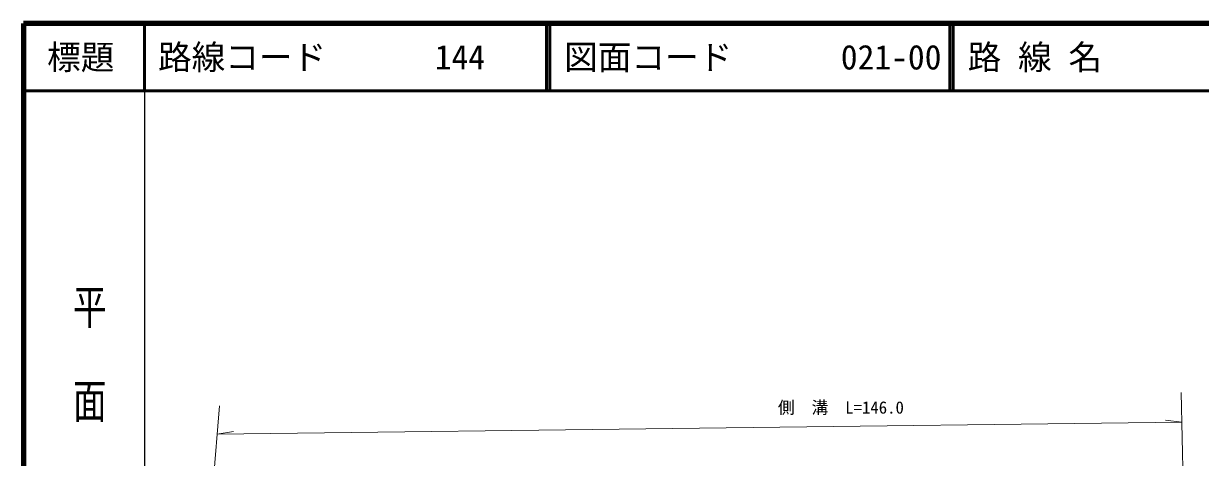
# Model space of a CAD drawing. Units: millimetres at full size, sheet at 1:1000; details may follow other scales. Extents: x 40000 to 680000, y 20000 to 380000.
# Drawn here: x 40000 to 214995, y 315473 to 380000 of the extents above; entities that cross this region are included whole.
import ezdxf
from ezdxf.enums import TextEntityAlignment as Align

# ---------------------------------------------------------------- set-up
doc = ezdxf.new("R2010")
doc.units = ezdxf.units.MM
doc.header["$LTSCALE"] = 1000
for name, color, linetype, lineweight in [('M-STR-HTXT', 7, 'Continuous', 13), ('M-TTL', 2, 'Continuous', 140), ('M-TTL-BAND', 7, 'Continuous', 25), ('M-TTL-LINE', 7, 'Continuous', 50)]:
    doc.layers.add(name, color=color, linetype=linetype, lineweight=lineweight)
doc.layers.add('M-TTL-TXT', color=7, linetype='Continuous')
doc.styles.add('@ＭＳ ゴシック', font='')
doc.styles.add('ＭＳ ゴシック', font='')
doc.styles.get('@ＭＳ ゴシック').set_extended_font_data('@MS Gothic')
doc.styles.get('ＭＳ ゴシック').set_extended_font_data('MS Gothic')

msp = doc.modelspace()

# ---------------------------------------------------------------- linework, layer by layer
at = {"layer": 'M-STR-HTXT'}
for p, q in [((212109, 325111), (212943, 292118)), ((67795, 306947), (69114, 323159)), ((68771, 318948), (212220, 320732)), ((212220, 320732), (209785, 321043)), ((68771, 318948), (71198, 319320))]:
    msp.add_line(p, q, dxfattribs=at)
at = {"layer": 'M-TTL'}
for p, q in [((40000, 380000), (40000, 20000)), ((680000, 380000), (40000, 380000))]:
    msp.add_line(p, q, dxfattribs=at)
at = {"layer": 'M-TTL-BAND'}
msp.add_line((58000, 370000), (58000, 20000), dxfattribs=at)
at = {"layer": 'M-TTL-LINE'}
for p, q in [((58000, 380000), (58000, 370000)), ((117750, 380000), (117750, 370000)), ((118250, 380000), (118250, 370000)), ((177750, 380000), (177750, 370000)), ((178250, 380000), (178250, 370000)), ((40000, 370000), (680000, 370000))]:
    msp.add_line(p, q, dxfattribs=at)

# ---------------------------------------------------------------- texts
at = {"layer": 'M-STR-HTXT', "style": 'ＭＳ ゴシック'}
msp.add_text('側\u3000溝\u3000L=146.0', height=1833, dxfattribs=at).set_placement((161534, 321440), align=Align.BOTTOM_CENTER)
at = {"layer": 'M-TTL-BAND', "style": '@ＭＳ ゴシック', "width": 1.4}
msp.add_text('平  面  図', height=3666, rotation=270, dxfattribs=at).set_placement((49777, 306475), align=Align.MIDDLE_RIGHT)
at = {"layer": 'M-TTL-TXT', "style": 'ＭＳ ゴシック'}
msp.add_text('標題', height=3666, dxfattribs=at).set_placement((48500, 375000), align=Align.MIDDLE_CENTER)
for s, p in [('路線コード', (60000, 375000)), ('144', (101142, 375000)), ('図面コード', (120380, 375000)), ('021-00', (161521, 375000)), ('路 線 名', (180380, 375000))]:
    msp.add_text(s, height=3666, dxfattribs=at).set_placement(p, align=Align.MIDDLE_LEFT)

doc.saveas('drawing.dxf')
